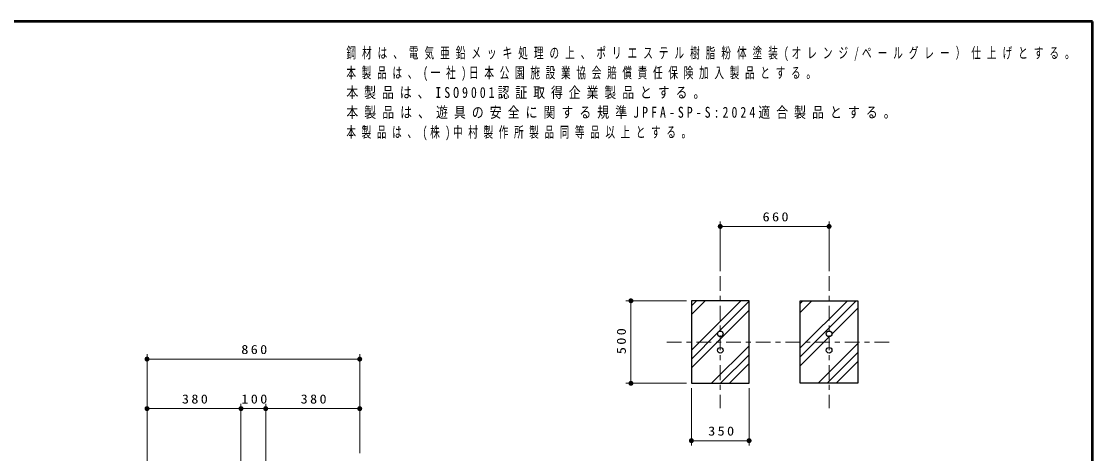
# Model space of a CAD drawing. Units: millimetres on the paper, scale 1:20. Extents: x 86 to 451, y 401 to 677.
# Drawn here: x 234.5 to 451, y 589.7 to 677 of the extents above; entities that cross this region are included whole.
import ezdxf

# ---------------------------------------------------------------- set-up
doc = ezdxf.new("R2010")
doc.units = ezdxf.units.MM
doc.linetypes.add('USER2', pattern=[6, 3, -1, 1, -1])
doc.layers.add('LY_1', color=7, linetype='Continuous', lineweight=13)
doc.styles.add('ＭＳ ゴシック', font='')
doc.styles.get('ＭＳ ゴシック').set_extended_font_data('MS Gothic')

# ---------------------------------------------------------------- blocks, each defined once
blk = doc.blocks.new('filled_dot')
at = {"color": 0, "linetype": 'Continuous', "lineweight": -2, "const_width": 1.25}
blk.add_lwpolyline([(-0.625, 0, 1), (0.625, 0, 1)], format="xyb", close=True, dxfattribs=at)

msp = doc.modelspace()

# ---------------------------------------------------------------- linework, layer by layer
at = {"layer": 'LY_1', "lineweight": 50}
for p, q in [((451.026, 677), (86.026, 677)), ((451.026, 420), (451.026, 677))]:
    msp.add_line(p, q, dxfattribs=at)
at = {"layer": 'LY_1'}
for p, q in [((375.76, 626.575), (375.76, 636.594)), ((375.76, 635.594), (397.76, 635.594)), ((397.76, 626.575), (397.76, 636.594)), ((368.927, 620.575), (356.701, 620.575)), ((357.701, 603.908), (357.701, 620.575)), ((369.927, 610.598), (379.904, 620.575)), ((369.927, 617.782), (372.72, 620.575)), ((369.927, 619.578), (370.924, 620.575)), ((375.566, 614.441), (381.593, 620.468)), ((391.927, 609.249), (403.253, 620.575)), ((391.927, 611.045), (401.457, 620.575)), ((391.927, 618.229), (394.273, 620.575)), ((391.927, 620.025), (392.476, 620.575)), ((369.927, 607.005), (381.593, 618.672)), ((398.324, 613.85), (403.593, 619.119)), ((369.927, 608.801), (375.228, 614.102)), ((391.927, 607.453), (397.819, 613.345)), ((374.014, 603.908), (381.593, 611.488)), ((395.566, 603.908), (403.593, 611.935)), ((259.876, 579.796), (259.876, 609.796)), ((259.876, 608.796), (302.876, 608.796)), ((302.876, 589.796), (302.876, 609.796)), ((375.81, 603.908), (381.593, 609.692)), ((397.362, 603.908), (403.593, 610.139)), ((377.606, 603.908), (381.593, 607.896)), ((399.158, 603.908), (403.593, 608.343)), ((368.927, 603.908), (356.701, 603.908)), ((369.927, 602.908), (369.927, 591.323)), ((381.593, 602.908), (381.593, 591.323)), ((259.876, 598.796), (278.876, 598.796)), ((278.876, 568.826), (278.876, 599.796)), ((278.876, 598.796), (283.876, 598.796)), ((283.876, 578.826), (283.876, 599.796)), ((283.876, 598.796), (302.876, 598.796)), ((381.593, 592.323), (369.927, 592.323))]:
    msp.add_line(p, q, dxfattribs=at)
at = {"layer": 'LY_1', "linetype": 'USER2'}
for p, q in [((375.76, 625.575), (375.76, 598.908)), ((397.76, 625.575), (397.76, 598.908)), ((364.927, 612.242), (410.547, 612.242))]:
    msp.add_line(p, q, dxfattribs=at)
at = {"layer": 'LY_1', "lineweight": 25}
for points in [[(381.593, 603.908), (381.593, 620.575), (369.927, 620.575), (369.927, 603.908)], [(391.927, 603.908), (391.927, 620.575), (403.593, 620.575), (403.593, 603.908)]]:
    msp.add_lwpolyline(points, close=True, dxfattribs=at)
for centre in [(375.76, 613.908), (397.76, 613.908), (375.76, 610.575), (397.76, 610.575)]:
    msp.add_circle(centre, 0.567, dxfattribs=at)

# ---------------------------------------------------------------- block references
at = {"layer": 'LY_1', "xscale": 0.4, "yscale": 0.4}
for p in [(375.76, 635.594), (259.876, 608.796), (259.876, 598.796), (278.876, 598.796), (283.876, 598.796), (369.927, 592.323)]:
    msp.add_blockref('filled_dot', p, dxfattribs=at)
for p, rotation in [((397.76, 635.594), 180), ((357.701, 620.575), 270), ((302.876, 608.796), 180), ((357.701, 603.908), 90), ((278.876, 598.796), 180), ((283.876, 598.796), 180), ((302.876, 598.796), 180), ((381.593, 592.323), 180)]:
    msp.add_blockref('filled_dot', p, dxfattribs=dict(at, rotation=rotation))

# ---------------------------------------------------------------- texts
at = {"layer": 'LY_1', "style": 'ＭＳ ゴシック'}
for s, insert, char_height, attachment_point in [('\\T1.62;\\W0.65;鋼材は、電気亜鉛メッキ処理の上、ポリエステル樹脂粉体塗装(オレンジ/ペールグレー）仕上げとする。', (300.178, 671.755), 2.199, 1), ('\\T1.59;\\W0.65;本製品は、(一社)日本公園施設業協会賠償責任保険加入製品とする。', (300.178, 667.755), 2.199, 1), ('\\T1.5;\\W0.8;本製品は、ISO9001認証取得企業製品とする。', (300.178, 663.755), 2.199, 1), ('\\T1.51;\\W0.8;本製品は、遊具の安全に関する規準JPFA-SP-S:2024適合製品とする。', (300.178, 659.755), 2.199, 1), ('\\T1.58;\\W0.65;本製品は、(株)中村製作所製品同等品以上とする。', (300.178, 655.755), 2.199, 1), ('\\T1.33;\\W1.15;660', (387.175, 636.594), 1.833, 8), ('\\T1.33;\\W1.15;860', (281.791, 609.796), 1.833, 8), ('\\T1.33;\\W1.15;380', (269.791, 599.796), 1.833, 8), ('\\T1.33;\\W1.15;100', (281.805, 599.796), 1.833, 8), ('\\T1.33;\\W1.15;380', (293.791, 599.796), 1.833, 8), ('\\T1.33;\\W1.15;350', (376.175, 593.323), 1.833, 8)]:
    msp.add_mtext(s, dxfattribs=dict(at, insert=insert, char_height=char_height, attachment_point=attachment_point))
at = {"layer": 'LY_1', "insert": (356.701, 612.658), "char_height": 1.833, "attachment_point": 8, "rotation": 90, "style": 'ＭＳ ゴシック'}
msp.add_mtext('\\T1.33;\\W1.15;500', dxfattribs=at)

doc.saveas('drawing.dxf')
